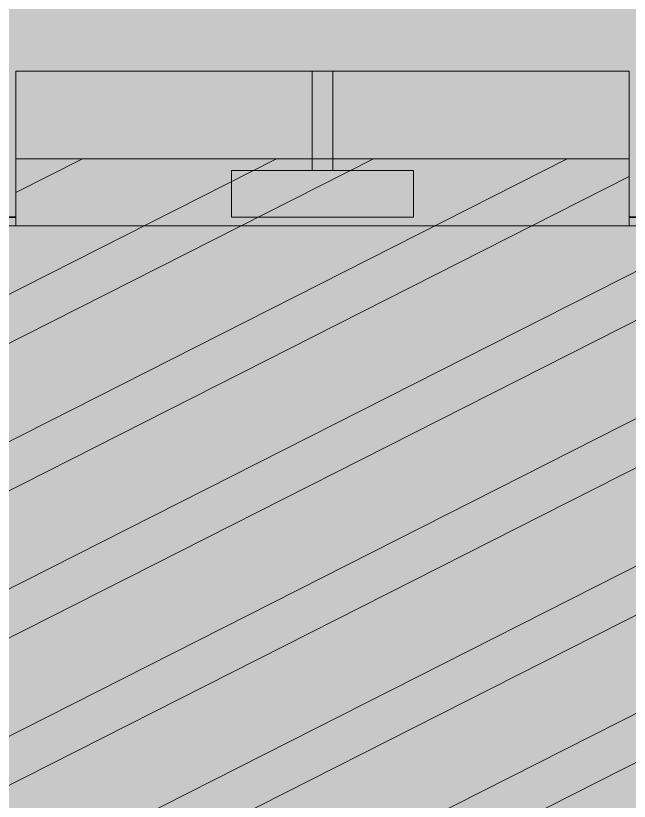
# Model space of a CAD drawing. Header units: metres. Extents: x 101 to 346, y 66 to 213.
# Drawn here: x 122.392 to 123.442, y 81.027 to 82.372 of the extents above; entities that cross this region are included whole.
import ezdxf

# ---------------------------------------------------------------- set-up
doc = ezdxf.new("R2010")
doc.units = ezdxf.units.M
doc.header["$MEASUREMENT"] = 0
doc.linetypes.add('Strichlinie', pattern=[0.004, 0.003, -0.001])
doc.linetypes.add('Strichlinie-über-Schnitt', pattern=[0.0023, 0.0008, -0.0015])
for name, color, linetype in [('10  Wand Massiv', 7, 'Continuous'), ('10  Wand Massiv_Tür', 7, 'Continuous'), ('20  Boden Aufbauten', 7, 'Continuous'), ('20  Boden Aufbauten_Deckschraffur', 7, 'Continuous'), ('50  NUF - Raumstempel', 7, 'Continuous'), ('Neubau_10  Treppen + Rampen', 7, 'Continuous')]:
    doc.layers.add(name, color=color, linetype=linetype)

msp = doc.modelspace()

# ---------------------------------------------------------------- hatches: boundary and pattern name
at = {"layer": '20  Boden Aufbauten_Deckschraffur', "linetype": 'Continuous', "lineweight": 18, "true_color": 0xfff4ea}
msp.add_hatch(color=7, dxfattribs=at).paths.add_polyline_path([(118.2304, 82.0269), (118.2304, 79.3072), (123.9374, 79.3072), (123.9374, 82.0269), (123.4424, 82.0269), (123.4424, 82.1269), (122.3924, 82.1269), (122.3924, 82.0269), (120.5904, 82.0269), (120.5904, 84.9269), (120.2754, 84.9269), (120.2754, 85.1788), (118.7954, 85.1788), (118.7954, 84.9269), (118.4804, 84.9269), (118.4804, 82.0269)])
at = {"layer": '20  Boden Aufbauten_Deckschraffur', "linetype": 'Continuous', "lineweight": 18}
h = msp.add_hatch(dxfattribs=at)
h.set_pattern_fill('Stahl_0008', color=8, style=0, pattern_type=2)
h.set_pattern_definition([(26.86749, (13.479, 22.35165), (-0.10168394, 0.20071217), []), (26.86749, (13.4451, 22.41855), (-0.10168394, 0.20071217), [])])
h.paths.add_polyline_path([(118.2304, 82.0269), (118.2304, 79.3072), (123.9374, 79.3072), (123.9374, 82.0269), (123.4424, 82.0269), (123.4424, 82.1269), (122.3924, 82.1269), (122.3924, 82.0269), (120.5904, 82.0269), (120.5904, 84.9269), (120.2754, 84.9269), (120.2754, 85.1788), (118.7954, 85.1788), (118.7954, 84.9269), (118.4804, 84.9269), (118.4804, 82.0269)])
at = {"layer": 'Neubau_10  Treppen + Rampen', "linetype": 'Continuous', "lineweight": 0, "true_color": 0x8f8f8f}
msp.add_hatch(color=252, dxfattribs=at).paths.add_polyline_path([(117.82, 84.9269), (117.82, 79.3072), (124.5373, 79.3072), (124.5373, 84.9269)])

# ---------------------------------------------------------------- linework, layer by layer
at = {"layer": '10  Wand Massiv', "color": 7, "linetype": 'Continuous', "lineweight": 18, "ltscale": 1000}
for p, q in [((122.3924, 82.0269), (122.3924, 82.2769)), ((123.4424, 82.0269), (123.4424, 82.2769))]:
    msp.add_line(p, q, dxfattribs=at)
at = {"layer": '10  Wand Massiv', "color": 7, "linetype": 'Continuous', "lineweight": 35, "ltscale": 1000}
for p, q in [((121.8874, 82.0269), (122.3924, 82.0269)), ((123.4424, 82.0269), (123.5524, 82.0269))]:
    msp.add_line(p, q, dxfattribs=at)
at = {"layer": '10  Wand Massiv', "color": 7, "linetype": 'Continuous', "lineweight": 13, "ltscale": 1000}
for p, q in [((122.3924, 82.0119), (122.3924, 82.0269)), ((123.4424, 82.0119), (123.4424, 82.0269))]:
    msp.add_line(p, q, dxfattribs=at)
at = {"layer": '10  Wand Massiv', "color": 7, "linetype": 'Strichlinie-über-Schnitt', "lineweight": 13, "ltscale": 1000, "flags": 128}
msp.add_lwpolyline([(122.8999, 82.1069), (122.9349, 82.1069), (122.9349, 82.2769), (122.8999, 82.2769)], close=True, dxfattribs=at)
at = {"layer": '10  Wand Massiv', "color": 7, "linetype": 'Strichlinie', "lineweight": 13, "ltscale": 1000, "flags": 128}
for points in [[(123.0734, 82.1069), (122.7614, 82.1069)], [(122.7614, 82.1069), (122.7614, 82.0269)], [(123.0734, 82.0269), (123.0734, 82.1069)], [(122.7614, 82.0269), (123.0734, 82.0269)]]:
    msp.add_lwpolyline(points, dxfattribs=at)
at = {"layer": '10  Wand Massiv_Tür', "color": 7, "linetype": 'Continuous', "lineweight": 13, "ltscale": 1000}
for p, q in [((123.4424, 82.2769), (122.3924, 82.2769)), ((122.3924, 82.0119), (122.3924, 82.0269)), ((123.4424, 82.0119), (123.4424, 82.0269))]:
    msp.add_line(p, q, dxfattribs=at)
at = {"layer": '10  Wand Massiv_Tür', "color": 7, "linetype": 'Continuous', "lineweight": 18, "ltscale": 1000}
for p, q in [((122.3924, 82.0269), (122.3924, 82.2769)), ((123.4424, 82.0269), (123.4424, 82.2769))]:
    msp.add_line(p, q, dxfattribs=at)
at = {"layer": '10  Wand Massiv_Tür', "color": 7, "linetype": 'Strichlinie-über-Schnitt', "lineweight": 13, "ltscale": 1000}
msp.add_line((123.4424, 82.0119), (122.3924, 82.0119), dxfattribs=at)
at = {"layer": '20  Boden Aufbauten', "color": 7, "linetype": 'Continuous', "lineweight": 13, "ltscale": 1000, "flags": 128}
msp.add_lwpolyline([(123.9374, 79.3072), (123.9374, 82.0269), (123.4424, 82.0269), (123.4424, 82.1269), (122.3924, 82.1269), (122.3924, 82.0269), (120.5904, 82.0269), (120.5904, 84.9269), (120.2754, 84.9269), (120.2754, 85.1788), (118.7954, 85.1788), (118.7954, 84.9269), (118.4804, 84.9269), (118.4804, 82.0269), (118.2304, 82.0269), (118.2304, 79.3072)], dxfattribs=at)
at = {"layer": '50  NUF - Raumstempel', "color": 7, "linetype": 'Strichlinie', "lineweight": 13, "ltscale": 1000, "flags": 128}
msp.add_lwpolyline([(118.2304, 79.3072), (118.2304, 82.0269), (118.4954, 82.0269), (118.4954, 84.9119), (120.5754, 84.9119), (120.5754, 82.0119), (123.9224, 82.0119), (123.9224, 79.3072)], dxfattribs=at)

doc.saveas('drawing.dxf')
